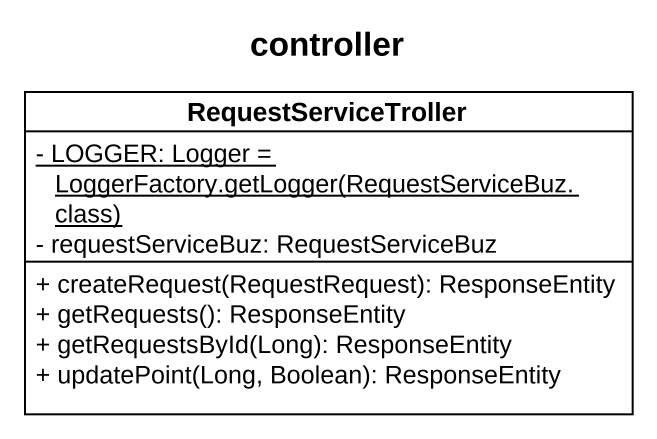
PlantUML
@startuml
title controller
hide circle
hide empty members
skinparam classAttributeIconSize 0
class RequestServiceTroller {
  {static} {field} - LOGGER: Logger = LoggerFactory.getLogger(RequestServiceBuz.class)
  - requestServiceBuz: RequestServiceBuz
  + createRequest(RequestRequest): ResponseEntity
  + getRequests(): ResponseEntity
  + getRequestsById(Long): ResponseEntity
  + updatePoint(Long, Boolean): ResponseEntity
}
@enduml
